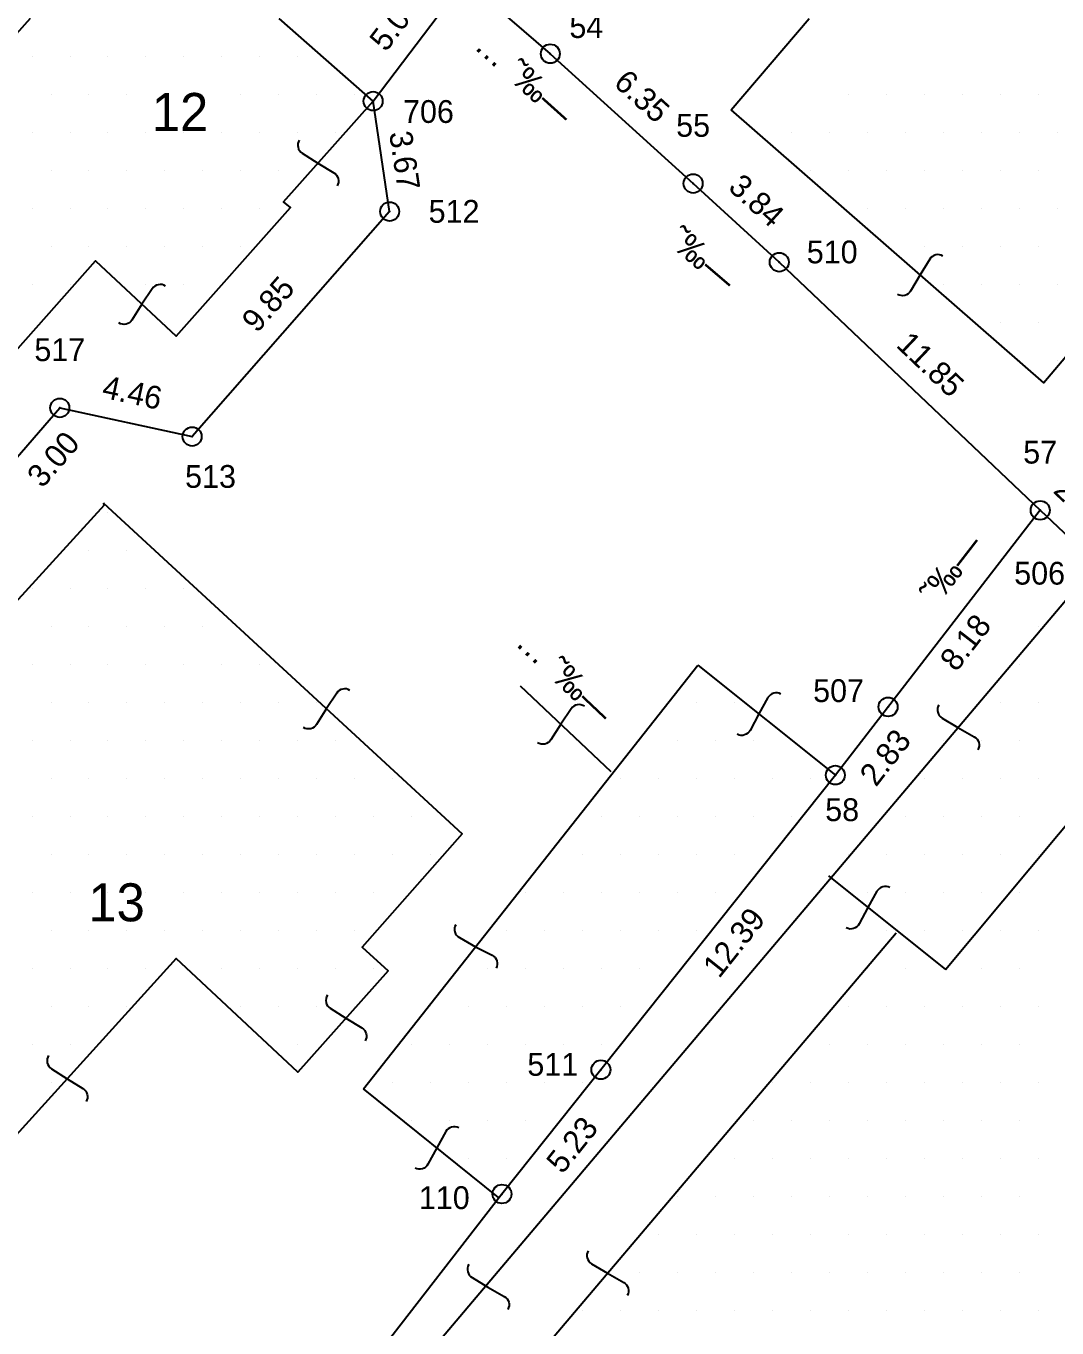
# Model space of a CAD drawing. Header units: feet. Extents: x 199929 to 200372, y 746507 to 746908.
# Drawn here: x 200145.43 to 200179.35, y 746644.42 to 746687.25 of the extents above; entities that cross this region are included whole.
import ezdxf
from ezdxf.enums import TextEntityAlignment as Align

# ---------------------------------------------------------------- set-up
doc = ezdxf.new("R2010")
doc.units = ezdxf.units.FT
doc.header["$LTSCALE"] = 5
doc.header["$MEASUREMENT"] = 0
doc.layers.get('0').update_dxf_attribs({"linetype": 'CONTINUOUS'})
for name, color, linetype in [('2NEW_PT', 7, 'CONTINUOUS'), ('701', 3, 'CONTINUOUS'), ('701_H', 3, 'CONTINUOUS'), ('9283', 3, 'CONTINUOUS'), ('GVUL_C51-', 7, 'CONTINUOUS'), ('MIVNE-H', 7, 'CONTINUOUS'), ('NUMLOT_AUTO', 7, 'CONTINUOUS'), ('OLD_FRONTS', 7, 'CONTINUOUS'), ('TR_ANOT_FRONTS', 7, 'CONTINUOUS'), ('TR_ANOT_L', 7, 'CONTINUOUS')]:
    doc.layers.add(name, color=color, linetype=linetype)
doc.styles.add('TRHEBTXT', font='HEBTXT.SHX')

# ---------------------------------------------------------------- blocks, each defined once
blk = doc.blocks.new('TRP0002')
at = {"linetype": 'Continuous'}
blk.add_circle((0, 0, 3000), 0.5, dxfattribs=at)
blk.add_point((0, 0))
at = {"style": 'TRHEBTXT', "flags": 8}
blk.add_attdef('NAME', text='', height=1.2, dxfattribs=at).set_placement((0, 2.1), align=Align.BOTTOM_CENTER)
blk.add_attdef('HIGHTM', text='', height=1.6, dxfattribs=at).set_placement((-1, 0), align=Align.RIGHT)
blk.add_attdef('HIGHTC', (1, 0), '', height=1.6, dxfattribs=at)
blk.add_attdef('MARK', text='', height=2, dxfattribs=at).set_placement((0, -1.3), align=Align.TOP_CENTER)
blk = doc.blocks.new('*X94')
at = {"color": 0}
for p, q in [((200145.625, 746686.25), (200145.625, 746686.25)), ((200146.875, 746686.25), (200146.875, 746686.25)), ((200148.125, 746686.25), (200148.125, 746686.25)), ((200149.375, 746686.25), (200149.375, 746686.25)), ((200150.625, 746686.25), (200150.625, 746686.25)), ((200151.875, 746686.25), (200151.875, 746686.25)), ((200153.125, 746686.25), (200153.125, 746686.25)), ((200154.375, 746686.25), (200154.375, 746686.25)), ((200143.75, 746685), (200143.75, 746685)), ((200145, 746685), (200145, 746685)), ((200146.25, 746685), (200146.25, 746685)), ((200147.5, 746685), (200147.5, 746685)), ((200148.75, 746685), (200148.75, 746685)), ((200150, 746685), (200150, 746685)), ((200151.25, 746685), (200151.25, 746685)), ((200152.5, 746685), (200152.5, 746685)), ((200153.75, 746685), (200153.75, 746685)), ((200155, 746685), (200155, 746685)), ((200156.25, 746685), (200156.25, 746685)), ((200143.125, 746683.75), (200143.125, 746683.75)), ((200144.375, 746683.75), (200144.375, 746683.75)), ((200145.625, 746683.75), (200145.625, 746683.75)), ((200146.875, 746683.75), (200146.875, 746683.75)), ((200148.125, 746683.75), (200148.125, 746683.75)), ((200149.375, 746683.75), (200149.375, 746683.75)), ((200150.625, 746683.75), (200150.625, 746683.75)), ((200151.875, 746683.75), (200151.875, 746683.75)), ((200153.125, 746683.75), (200153.125, 746683.75)), ((200154.375, 746683.75), (200154.375, 746683.75)), ((200155.625, 746683.75), (200155.625, 746683.75)), ((200143.75, 746682.5), (200143.75, 746682.5)), ((200145, 746682.5), (200145, 746682.5)), ((200146.25, 746682.5), (200146.25, 746682.5)), ((200147.5, 746682.5), (200147.5, 746682.5)), ((200148.75, 746682.5), (200148.75, 746682.5)), ((200150, 746682.5), (200150, 746682.5)), ((200151.25, 746682.5), (200151.25, 746682.5)), ((200152.5, 746682.5), (200152.5, 746682.5)), ((200153.75, 746682.5), (200153.75, 746682.5)), ((200143.125, 746681.25), (200143.125, 746681.25)), ((200144.375, 746681.25), (200144.375, 746681.25)), ((200145.625, 746681.25), (200145.625, 746681.25)), ((200146.875, 746681.25), (200146.875, 746681.25)), ((200148.125, 746681.25), (200148.125, 746681.25)), ((200149.375, 746681.25), (200149.375, 746681.25)), ((200150.625, 746681.25), (200150.625, 746681.25)), ((200151.875, 746681.25), (200151.875, 746681.25)), ((200153.125, 746681.25), (200153.125, 746681.25)), ((200141.25, 746680), (200141.25, 746680)), ((200142.5, 746680), (200142.5, 746680)), ((200143.75, 746680), (200143.75, 746680)), ((200145, 746680), (200145, 746680)), ((200146.25, 746680), (200146.25, 746680)), ((200147.5, 746680), (200147.5, 746680)), ((200148.75, 746680), (200148.75, 746680)), ((200150, 746680), (200150, 746680)), ((200151.25, 746680), (200151.25, 746680)), ((200152.5, 746680), (200152.5, 746680)), ((200143.125, 746678.75), (200143.125, 746678.75)), ((200144.375, 746678.75), (200144.375, 746678.75)), ((200145.625, 746678.75), (200145.625, 746678.75)), ((200146.875, 746678.75), (200146.875, 746678.75)), ((200149.375, 746678.75), (200149.375, 746678.75)), ((200150.625, 746678.75), (200150.625, 746678.75)), ((200151.875, 746678.75), (200151.875, 746678.75)), ((200145, 746677.5), (200145, 746677.5)), ((200150, 746677.5), (200150, 746677.5))]:
    blk.add_line(p, q, dxfattribs=at)
blk = doc.blocks.new('*X96')
at = {"color": 0}
for p, q in [((200180.625, 746686.25), (200180.625, 746686.25)), ((200181.875, 746686.25), (200181.875, 746686.25)), ((200183.125, 746686.25), (200183.125, 746686.25)), ((200184.375, 746686.25), (200184.375, 746686.25)), ((200185.625, 746686.25), (200185.625, 746686.25)), ((200186.875, 746686.25), (200186.875, 746686.25)), ((200172.5, 746685), (200172.5, 746685)), ((200173.75, 746685), (200173.75, 746685)), ((200175, 746685), (200175, 746685)), ((200176.25, 746685), (200176.25, 746685)), ((200177.5, 746685), (200177.5, 746685)), ((200178.75, 746685), (200178.75, 746685)), ((200180, 746685), (200180, 746685)), ((200181.25, 746685), (200181.25, 746685)), ((200182.5, 746685), (200182.5, 746685)), ((200183.75, 746685), (200183.75, 746685)), ((200185, 746685), (200185, 746685)), ((200170.625, 746683.75), (200170.625, 746683.75)), ((200171.875, 746683.75), (200171.875, 746683.75)), ((200173.125, 746683.75), (200173.125, 746683.75)), ((200174.375, 746683.75), (200174.375, 746683.75)), ((200175.625, 746683.75), (200175.625, 746683.75)), ((200176.875, 746683.75), (200176.875, 746683.75)), ((200178.125, 746683.75), (200178.125, 746683.75)), ((200179.375, 746683.75), (200179.375, 746683.75)), ((200180.625, 746683.75), (200180.625, 746683.75)), ((200181.875, 746683.75), (200181.875, 746683.75)), ((200183.125, 746683.75), (200183.125, 746683.75)), ((200184.375, 746683.75), (200184.375, 746683.75)), ((200171.25, 746682.5), (200171.25, 746682.5)), ((200172.5, 746682.5), (200172.5, 746682.5)), ((200173.75, 746682.5), (200173.75, 746682.5)), ((200175, 746682.5), (200175, 746682.5)), ((200176.25, 746682.5), (200176.25, 746682.5)), ((200177.5, 746682.5), (200177.5, 746682.5)), ((200178.75, 746682.5), (200178.75, 746682.5)), ((200180, 746682.5), (200180, 746682.5)), ((200181.25, 746682.5), (200181.25, 746682.5)), ((200182.5, 746682.5), (200182.5, 746682.5)), ((200173.125, 746681.25), (200173.125, 746681.25)), ((200174.375, 746681.25), (200174.375, 746681.25)), ((200175.625, 746681.25), (200175.625, 746681.25)), ((200176.875, 746681.25), (200176.875, 746681.25)), ((200178.125, 746681.25), (200178.125, 746681.25)), ((200179.375, 746681.25), (200179.375, 746681.25)), ((200180.625, 746681.25), (200180.625, 746681.25)), ((200181.875, 746681.25), (200181.875, 746681.25)), ((200175, 746680), (200175, 746680)), ((200176.25, 746680), (200176.25, 746680)), ((200177.5, 746680), (200177.5, 746680)), ((200178.75, 746680), (200178.75, 746680)), ((200180, 746680), (200180, 746680)), ((200181.25, 746680), (200181.25, 746680)), ((200175.625, 746678.75), (200175.625, 746678.75)), ((200176.875, 746678.75), (200176.875, 746678.75)), ((200178.125, 746678.75), (200178.125, 746678.75)), ((200179.375, 746678.75), (200179.375, 746678.75)), ((200180.625, 746678.75), (200180.625, 746678.75)), ((200177.5, 746677.5), (200177.5, 746677.5)), ((200178.75, 746677.5), (200178.75, 746677.5)), ((200180, 746677.5), (200180, 746677.5)), ((200178.125, 746676.25), (200178.125, 746676.25)), ((200179.375, 746676.25), (200179.375, 746676.25))]:
    blk.add_line(p, q, dxfattribs=at)
blk = doc.blocks.new('*X124')
at = {"color": 0}
for p, q in [((200167.5, 746665), (200167.5, 746665)), ((200168.75, 746665), (200168.75, 746665)), ((200165.625, 746663.75), (200165.625, 746663.75)), ((200166.875, 746663.75), (200166.875, 746663.75)), ((200168.125, 746663.75), (200168.125, 746663.75)), ((200169.375, 746663.75), (200169.375, 746663.75)), ((200165, 746662.5), (200165, 746662.5)), ((200166.25, 746662.5), (200166.25, 746662.5)), ((200167.5, 746662.5), (200167.5, 746662.5)), ((200168.75, 746662.5), (200168.75, 746662.5)), ((200170, 746662.5), (200170, 746662.5)), ((200171.25, 746662.5), (200171.25, 746662.5)), ((200164.375, 746661.25), (200164.375, 746661.25)), ((200165.625, 746661.25), (200165.625, 746661.25)), ((200166.875, 746661.25), (200166.875, 746661.25)), ((200168.125, 746661.25), (200168.125, 746661.25)), ((200169.375, 746661.25), (200169.375, 746661.25)), ((200170.625, 746661.25), (200170.625, 746661.25)), ((200163.75, 746660), (200163.75, 746660)), ((200165, 746660), (200165, 746660)), ((200166.25, 746660), (200166.25, 746660)), ((200167.5, 746660), (200167.5, 746660)), ((200168.75, 746660), (200168.75, 746660)), ((200161.875, 746658.75), (200161.875, 746658.75)), ((200163.125, 746658.75), (200163.125, 746658.75)), ((200164.375, 746658.75), (200164.375, 746658.75)), ((200165.625, 746658.75), (200165.625, 746658.75)), ((200166.875, 746658.75), (200166.875, 746658.75)), ((200168.125, 746658.75), (200168.125, 746658.75)), ((200161.25, 746657.5), (200161.25, 746657.5)), ((200162.5, 746657.5), (200162.5, 746657.5)), ((200163.75, 746657.5), (200163.75, 746657.5)), ((200165, 746657.5), (200165, 746657.5)), ((200166.25, 746657.5), (200166.25, 746657.5)), ((200167.5, 746657.5), (200167.5, 746657.5)), ((200160.625, 746656.25), (200160.625, 746656.25)), ((200161.875, 746656.25), (200161.875, 746656.25)), ((200163.125, 746656.25), (200163.125, 746656.25)), ((200164.375, 746656.25), (200164.375, 746656.25)), ((200165.625, 746656.25), (200165.625, 746656.25)), ((200158.75, 746655), (200158.75, 746655)), ((200160, 746655), (200160, 746655)), ((200161.25, 746655), (200161.25, 746655)), ((200162.5, 746655), (200162.5, 746655)), ((200163.75, 746655), (200163.75, 746655)), ((200165, 746655), (200165, 746655)), ((200158.125, 746653.75), (200158.125, 746653.75)), ((200159.375, 746653.75), (200159.375, 746653.75)), ((200160.625, 746653.75), (200160.625, 746653.75)), ((200161.875, 746653.75), (200161.875, 746653.75)), ((200163.125, 746653.75), (200163.125, 746653.75)), ((200164.375, 746653.75), (200164.375, 746653.75)), ((200157.5, 746652.5), (200157.5, 746652.5)), ((200158.75, 746652.5), (200158.75, 746652.5)), ((200160, 746652.5), (200160, 746652.5)), ((200161.25, 746652.5), (200161.25, 746652.5)), ((200162.5, 746652.5), (200162.5, 746652.5)), ((200163.75, 746652.5), (200163.75, 746652.5)), ((200158.125, 746651.25), (200158.125, 746651.25)), ((200159.375, 746651.25), (200159.375, 746651.25)), ((200160.625, 746651.25), (200160.625, 746651.25)), ((200161.875, 746651.25), (200161.875, 746651.25)), ((200160, 746650), (200160, 746650)), ((200161.25, 746650), (200161.25, 746650))]:
    blk.add_line(p, q, dxfattribs=at)
blk = doc.blocks.new('*X125')
at = {"color": 0}
for p, q in [((200148.125, 746671.25), (200148.125, 746671.25)), ((200147.5, 746670), (200147.5, 746670)), ((200148.75, 746670), (200148.75, 746670)), ((200145.625, 746668.75), (200145.625, 746668.75)), ((200146.875, 746668.75), (200146.875, 746668.75)), ((200148.125, 746668.75), (200148.125, 746668.75)), ((200149.375, 746668.75), (200149.375, 746668.75)), ((200150.625, 746668.75), (200150.625, 746668.75)), ((200145, 746667.5), (200145, 746667.5)), ((200146.25, 746667.5), (200146.25, 746667.5)), ((200147.5, 746667.5), (200147.5, 746667.5)), ((200148.75, 746667.5), (200148.75, 746667.5)), ((200150, 746667.5), (200150, 746667.5)), ((200151.25, 746667.5), (200151.25, 746667.5)), ((200144.375, 746666.25), (200144.375, 746666.25)), ((200145.625, 746666.25), (200145.625, 746666.25)), ((200146.875, 746666.25), (200146.875, 746666.25)), ((200148.125, 746666.25), (200148.125, 746666.25)), ((200149.375, 746666.25), (200149.375, 746666.25)), ((200150.625, 746666.25), (200150.625, 746666.25)), ((200151.875, 746666.25), (200151.875, 746666.25)), ((200153.125, 746666.25), (200153.125, 746666.25)), ((200142.5, 746665), (200142.5, 746665)), ((200143.75, 746665), (200143.75, 746665)), ((200145, 746665), (200145, 746665)), ((200146.25, 746665), (200146.25, 746665)), ((200147.5, 746665), (200147.5, 746665)), ((200148.75, 746665), (200148.75, 746665)), ((200150, 746665), (200150, 746665)), ((200151.25, 746665), (200151.25, 746665)), ((200152.5, 746665), (200152.5, 746665)), ((200153.75, 746665), (200153.75, 746665)), ((200155, 746665), (200155, 746665)), ((200141.875, 746663.75), (200141.875, 746663.75)), ((200143.125, 746663.75), (200143.125, 746663.75)), ((200144.375, 746663.75), (200144.375, 746663.75)), ((200145.625, 746663.75), (200145.625, 746663.75)), ((200146.875, 746663.75), (200146.875, 746663.75)), ((200148.125, 746663.75), (200148.125, 746663.75)), ((200149.375, 746663.75), (200149.375, 746663.75)), ((200150.625, 746663.75), (200150.625, 746663.75)), ((200151.875, 746663.75), (200151.875, 746663.75)), ((200153.125, 746663.75), (200153.125, 746663.75)), ((200154.375, 746663.75), (200154.375, 746663.75)), ((200155.625, 746663.75), (200155.625, 746663.75)), ((200140, 746662.5), (200140, 746662.5)), ((200141.25, 746662.5), (200141.25, 746662.5)), ((200142.5, 746662.5), (200142.5, 746662.5)), ((200143.75, 746662.5), (200143.75, 746662.5)), ((200145, 746662.5), (200145, 746662.5)), ((200146.25, 746662.5), (200146.25, 746662.5)), ((200147.5, 746662.5), (200147.5, 746662.5)), ((200148.75, 746662.5), (200148.75, 746662.5)), ((200150, 746662.5), (200150, 746662.5)), ((200151.25, 746662.5), (200151.25, 746662.5)), ((200152.5, 746662.5), (200152.5, 746662.5)), ((200153.75, 746662.5), (200153.75, 746662.5)), ((200155, 746662.5), (200155, 746662.5)), ((200156.25, 746662.5), (200156.25, 746662.5)), ((200157.5, 746662.5), (200157.5, 746662.5)), ((200139.375, 746661.25), (200139.375, 746661.25)), ((200140.625, 746661.25), (200140.625, 746661.25)), ((200141.875, 746661.25), (200141.875, 746661.25)), ((200143.125, 746661.25), (200143.125, 746661.25)), ((200144.375, 746661.25), (200144.375, 746661.25)), ((200145.625, 746661.25), (200145.625, 746661.25)), ((200146.875, 746661.25), (200146.875, 746661.25)), ((200148.125, 746661.25), (200148.125, 746661.25)), ((200149.375, 746661.25), (200149.375, 746661.25)), ((200150.625, 746661.25), (200150.625, 746661.25)), ((200151.875, 746661.25), (200151.875, 746661.25)), ((200153.125, 746661.25), (200153.125, 746661.25)), ((200154.375, 746661.25), (200154.375, 746661.25)), ((200155.625, 746661.25), (200155.625, 746661.25)), ((200156.875, 746661.25), (200156.875, 746661.25)), ((200158.125, 746661.25), (200158.125, 746661.25)), ((200138.75, 746660), (200138.75, 746660)), ((200140, 746660), (200140, 746660)), ((200141.25, 746660), (200141.25, 746660)), ((200142.5, 746660), (200142.5, 746660)), ((200143.75, 746660), (200143.75, 746660)), ((200145, 746660), (200145, 746660)), ((200146.25, 746660), (200146.25, 746660)), ((200147.5, 746660), (200147.5, 746660)), ((200148.75, 746660), (200148.75, 746660)), ((200150, 746660), (200150, 746660)), ((200151.25, 746660), (200151.25, 746660)), ((200152.5, 746660), (200152.5, 746660)), ((200153.75, 746660), (200153.75, 746660)), ((200155, 746660), (200155, 746660)), ((200156.25, 746660), (200156.25, 746660)), ((200157.5, 746660), (200157.5, 746660)), ((200158.75, 746660), (200158.75, 746660)), ((200138.125, 746658.75), (200138.125, 746658.75)), ((200139.375, 746658.75), (200139.375, 746658.75)), ((200140.625, 746658.75), (200140.625, 746658.75)), ((200141.875, 746658.75), (200141.875, 746658.75)), ((200143.125, 746658.75), (200143.125, 746658.75)), ((200144.375, 746658.75), (200144.375, 746658.75)), ((200145.625, 746658.75), (200145.625, 746658.75)), ((200146.875, 746658.75), (200146.875, 746658.75)), ((200148.125, 746658.75), (200148.125, 746658.75)), ((200149.375, 746658.75), (200149.375, 746658.75)), ((200150.625, 746658.75), (200150.625, 746658.75)), ((200151.875, 746658.75), (200151.875, 746658.75)), ((200153.125, 746658.75), (200153.125, 746658.75)), ((200154.375, 746658.75), (200154.375, 746658.75)), ((200155.625, 746658.75), (200155.625, 746658.75)), ((200156.875, 746658.75), (200156.875, 746658.75)), ((200137.5, 746657.5), (200137.5, 746657.5)), ((200138.75, 746657.5), (200138.75, 746657.5)), ((200140, 746657.5), (200140, 746657.5)), ((200141.25, 746657.5), (200141.25, 746657.5)), ((200142.5, 746657.5), (200142.5, 746657.5)), ((200143.75, 746657.5), (200143.75, 746657.5)), ((200145, 746657.5), (200145, 746657.5)), ((200146.25, 746657.5), (200146.25, 746657.5)), ((200147.5, 746657.5), (200147.5, 746657.5)), ((200148.75, 746657.5), (200148.75, 746657.5)), ((200150, 746657.5), (200150, 746657.5)), ((200151.25, 746657.5), (200151.25, 746657.5)), ((200152.5, 746657.5), (200152.5, 746657.5)), ((200153.75, 746657.5), (200153.75, 746657.5)), ((200155, 746657.5), (200155, 746657.5)), ((200156.25, 746657.5), (200156.25, 746657.5)), ((200136.875, 746656.25), (200136.875, 746656.25)), ((200138.125, 746656.25), (200138.125, 746656.25)), ((200139.375, 746656.25), (200139.375, 746656.25)), ((200140.625, 746656.25), (200140.625, 746656.25)), ((200141.875, 746656.25), (200141.875, 746656.25)), ((200143.125, 746656.25), (200143.125, 746656.25)), ((200144.375, 746656.25), (200144.375, 746656.25)), ((200145.625, 746656.25), (200145.625, 746656.25)), ((200146.875, 746656.25), (200146.875, 746656.25)), ((200148.125, 746656.25), (200148.125, 746656.25)), ((200149.375, 746656.25), (200149.375, 746656.25)), ((200151.875, 746656.25), (200151.875, 746656.25)), ((200153.125, 746656.25), (200153.125, 746656.25)), ((200154.375, 746656.25), (200154.375, 746656.25)), ((200155.625, 746656.25), (200155.625, 746656.25)), ((200156.875, 746656.25), (200156.875, 746656.25)), ((200138.75, 746655), (200138.75, 746655)), ((200140, 746655), (200140, 746655)), ((200141.25, 746655), (200141.25, 746655)), ((200142.5, 746655), (200142.5, 746655)), ((200143.75, 746655), (200143.75, 746655)), ((200145, 746655), (200145, 746655)), ((200146.25, 746655), (200146.25, 746655)), ((200147.5, 746655), (200147.5, 746655)), ((200148.75, 746655), (200148.75, 746655)), ((200152.5, 746655), (200152.5, 746655)), ((200153.75, 746655), (200153.75, 746655)), ((200155, 746655), (200155, 746655)), ((200156.25, 746655), (200156.25, 746655)), ((200139.375, 746653.75), (200139.375, 746653.75)), ((200140.625, 746653.75), (200140.625, 746653.75)), ((200141.875, 746653.75), (200141.875, 746653.75)), ((200143.125, 746653.75), (200143.125, 746653.75)), ((200144.375, 746653.75), (200144.375, 746653.75)), ((200145.625, 746653.75), (200145.625, 746653.75)), ((200146.875, 746653.75), (200146.875, 746653.75)), ((200154.375, 746653.75), (200154.375, 746653.75)), ((200141.25, 746652.5), (200141.25, 746652.5)), ((200142.5, 746652.5), (200142.5, 746652.5)), ((200143.75, 746652.5), (200143.75, 746652.5)), ((200145, 746652.5), (200145, 746652.5)), ((200146.25, 746652.5), (200146.25, 746652.5)), ((200141.875, 746651.25), (200141.875, 746651.25)), ((200143.125, 746651.25), (200143.125, 746651.25)), ((200144.375, 746651.25), (200144.375, 746651.25)), ((200143.75, 746650), (200143.75, 746650))]:
    blk.add_line(p, q, dxfattribs=at)
blk = doc.blocks.new('ANOT13')
at = {"style": 'TRHEBTXT', "flags": 8}
blk.add_attdef('TEXT', text='', height=1.28, dxfattribs=at).set_placement((0.044, -1.475), align=Align.TOP_CENTER)
blk = doc.blocks.new('ANOT10')
at = {"style": 'TRHEBTXT', "flags": 8}
blk.add_attdef('TEXT', text='', height=1.28, dxfattribs=at).set_placement((0, -1.497), align=Align.TOP_CENTER)
blk = doc.blocks.new('TR_FRONT')
at = {"style": 'TRHEBTXT', "flags": 8}
blk.add_attdef('FRONT', text='', height=1.2, dxfattribs=at).set_placement((0, -1), align=Align.TOP_CENTER)
blk = doc.blocks.new('ANOT105')
blk.add_lwpolyline([(0.255, 1.539, 0.414214), (-0.158, 0.965), (0, 0), (0.184, -0.968, -0.414214), (-0.213, -1.553)], format="xyb")
blk = doc.blocks.new('TR_LOT')
at = {"flags": 8}
blk.add_attdef('LOT', (0, 0), '', height=2, dxfattribs=at)

msp = doc.modelspace()

# ---------------------------------------------------------------- linework, layer by layer
at = {"layer": '701'}
for p, q in [((200175.68, 746656.22), (200199.26, 746684.42)), ((200156.53, 746652.29), (200167.54, 746666.23)), ((200167.54, 746666.23), (200172.06, 746662.61)), ((200171.835, 746659.292), (200175.68, 746656.22)), ((200160.8, 746641.79), (200174.06, 746657.42)), ((200160.98, 746648.72), (200156.53, 746652.29))]:
    msp.add_line(p, q, dxfattribs=at)
for points in [[(200145.56, 746687.5), (200142.53, 746684.11), (200143.7, 746683), (200141.17, 746680.05), (200145.08, 746676.56), (200147.71, 746679.53), (200150.37, 746677.05), (200154.13, 746681.28), (200153.9, 746681.47), (200156.85, 746684.78), (200153.76, 746687.5)], [(200168.63, 746684.49), (200171.201, 746687.5)], [(200187.993, 746687.5), (200181.52, 746679.93), (200182.17, 746679.35), (200178.92, 746675.51), (200168.63, 746684.49)], [(200150.54, 746633.98), (200180.662, 746669.567), (200182.54, 746668.6), (200193.97, 746682.34), (200196.059, 746680.513)], [(200147.98, 746671.56), (200159.78, 746660.68), (200156.49, 746656.95), (200157.35, 746656.17), (200154.37, 746652.84), (200150.37, 746656.58), (200143.82, 746649.36), (200135.79, 746656.53), (200137.89, 746658.8), (200137.14, 746659.59), (200148.01, 746671.5), (200147.98, 746671.56)]]:
    msp.add_lwpolyline(points, dxfattribs=at)
at = {"layer": '701_H'}
for p, q in [((200178.125, 746658.75), (200178.125, 746658.75)), ((200177.5, 746657.5), (200177.5, 746657.5)), ((200178.75, 746657.5), (200178.75, 746657.5)), ((200173.125, 746656.25), (200173.125, 746656.25)), ((200174.375, 746656.25), (200174.375, 746656.25)), ((200175.625, 746656.25), (200175.625, 746656.25)), ((200176.875, 746656.25), (200176.875, 746656.25)), ((200178.125, 746656.25), (200178.125, 746656.25)), ((200172.5, 746655), (200172.5, 746655)), ((200173.75, 746655), (200173.75, 746655)), ((200175, 746655), (200175, 746655)), ((200176.25, 746655), (200176.25, 746655)), ((200177.5, 746655), (200177.5, 746655)), ((200178.75, 746655), (200178.75, 746655)), ((200171.875, 746653.75), (200171.875, 746653.75)), ((200173.125, 746653.75), (200173.125, 746653.75)), ((200174.375, 746653.75), (200174.375, 746653.75)), ((200175.625, 746653.75), (200175.625, 746653.75)), ((200176.875, 746653.75), (200176.875, 746653.75)), ((200178.125, 746653.75), (200178.125, 746653.75)), ((200170, 746652.5), (200170, 746652.5)), ((200171.25, 746652.5), (200171.25, 746652.5)), ((200172.5, 746652.5), (200172.5, 746652.5)), ((200173.75, 746652.5), (200173.75, 746652.5)), ((200175, 746652.5), (200175, 746652.5)), ((200176.25, 746652.5), (200176.25, 746652.5)), ((200177.5, 746652.5), (200177.5, 746652.5)), ((200178.75, 746652.5), (200178.75, 746652.5)), ((200169.375, 746651.25), (200169.375, 746651.25)), ((200170.625, 746651.25), (200170.625, 746651.25)), ((200171.875, 746651.25), (200171.875, 746651.25)), ((200173.125, 746651.25), (200173.125, 746651.25)), ((200174.375, 746651.25), (200174.375, 746651.25)), ((200175.625, 746651.25), (200175.625, 746651.25)), ((200176.875, 746651.25), (200176.875, 746651.25)), ((200178.125, 746651.25), (200178.125, 746651.25)), ((200168.75, 746650), (200168.75, 746650)), ((200170, 746650), (200170, 746650)), ((200171.25, 746650), (200171.25, 746650)), ((200172.5, 746650), (200172.5, 746650)), ((200173.75, 746650), (200173.75, 746650)), ((200175, 746650), (200175, 746650)), ((200176.25, 746650), (200176.25, 746650)), ((200177.5, 746650), (200177.5, 746650)), ((200178.75, 746650), (200178.75, 746650)), ((200166.875, 746648.75), (200166.875, 746648.75)), ((200168.125, 746648.75), (200168.125, 746648.75)), ((200169.375, 746648.75), (200169.375, 746648.75)), ((200170.625, 746648.75), (200170.625, 746648.75)), ((200171.875, 746648.75), (200171.875, 746648.75)), ((200173.125, 746648.75), (200173.125, 746648.75)), ((200174.375, 746648.75), (200174.375, 746648.75)), ((200175.625, 746648.75), (200175.625, 746648.75)), ((200176.875, 746648.75), (200176.875, 746648.75)), ((200178.125, 746648.75), (200178.125, 746648.75)), ((200166.25, 746647.5), (200166.25, 746647.5)), ((200167.5, 746647.5), (200167.5, 746647.5)), ((200168.75, 746647.5), (200168.75, 746647.5)), ((200170, 746647.5), (200170, 746647.5)), ((200171.25, 746647.5), (200171.25, 746647.5)), ((200172.5, 746647.5), (200172.5, 746647.5)), ((200173.75, 746647.5), (200173.75, 746647.5)), ((200175, 746647.5), (200175, 746647.5)), ((200176.25, 746647.5), (200176.25, 746647.5)), ((200177.5, 746647.5), (200177.5, 746647.5)), ((200178.75, 746647.5), (200178.75, 746647.5)), ((200165.625, 746646.25), (200165.625, 746646.25)), ((200166.875, 746646.25), (200166.875, 746646.25)), ((200168.125, 746646.25), (200168.125, 746646.25)), ((200169.375, 746646.25), (200169.375, 746646.25)), ((200170.625, 746646.25), (200170.625, 746646.25)), ((200171.875, 746646.25), (200171.875, 746646.25)), ((200173.125, 746646.25), (200173.125, 746646.25)), ((200174.375, 746646.25), (200174.375, 746646.25)), ((200175.625, 746646.25), (200175.625, 746646.25)), ((200176.875, 746646.25), (200176.875, 746646.25)), ((200178.125, 746646.25), (200178.125, 746646.25)), ((200163.75, 746645), (200163.75, 746645)), ((200165, 746645), (200165, 746645)), ((200166.25, 746645), (200166.25, 746645)), ((200167.5, 746645), (200167.5, 746645)), ((200168.75, 746645), (200168.75, 746645)), ((200170, 746645), (200170, 746645)), ((200171.25, 746645), (200171.25, 746645)), ((200172.5, 746645), (200172.5, 746645)), ((200173.75, 746645), (200173.75, 746645)), ((200175, 746645), (200175, 746645)), ((200176.25, 746645), (200176.25, 746645)), ((200177.5, 746645), (200177.5, 746645)), ((200178.75, 746645), (200178.75, 746645))]:
    msp.add_line(p, q, dxfattribs=at)
at = {"layer": '9283'}
msp.add_lwpolyline([(200164.68, 746662.72), (200161.7, 746665.54)], dxfattribs=at)
at = {"layer": 'GVUL_C51-'}
for p, q in [((200156.85, 746684.78), (200159.87, 746688.76)), ((200159.87, 746688.76), (200162.68, 746686.34)), ((200162.68, 746686.34), (200167.38, 746682.07)), ((200157.393, 746681.148), (200156.85, 746684.78)), ((200170.214, 746679.48), (200167.38, 746682.07)), ((200157.393, 746681.148), (200150.894, 746673.746)), ((200170.214, 746679.48), (200178.8, 746671.32)), ((200144.576, 746672.421), (200146.539, 746674.69)), ((200146.539, 746674.69), (200150.894, 746673.746)), ((200178.8, 746671.32), (200172.06, 746662.61)), ((200178.8, 746671.32), (200180.662, 746669.567)), ((200172.06, 746662.61), (200161.09, 746648.83)), ((200161.09, 746648.83), (200144.39, 746627.3))]:
    msp.add_line(p, q, dxfattribs=at)
at = {"layer": 'MIVNE-H'}
for p, q in [((200178.75, 746667.5), (200178.75, 746667.5)), ((200178.125, 746666.25), (200178.125, 746666.25)), ((200177.5, 746665), (200177.5, 746665)), ((200178.75, 746665), (200178.75, 746665)), ((200175.625, 746663.75), (200175.625, 746663.75)), ((200176.875, 746663.75), (200176.875, 746663.75)), ((200178.125, 746663.75), (200178.125, 746663.75)), ((200175, 746662.5), (200175, 746662.5)), ((200176.25, 746662.5), (200176.25, 746662.5)), ((200177.5, 746662.5), (200177.5, 746662.5)), ((200178.75, 746662.5), (200178.75, 746662.5)), ((200174.375, 746661.25), (200174.375, 746661.25)), ((200175.625, 746661.25), (200175.625, 746661.25)), ((200176.875, 746661.25), (200176.875, 746661.25)), ((200178.125, 746661.25), (200178.125, 746661.25)), ((200172.5, 746660), (200172.5, 746660)), ((200173.75, 746660), (200173.75, 746660)), ((200175, 746660), (200175, 746660)), ((200176.25, 746660), (200176.25, 746660)), ((200177.5, 746660), (200177.5, 746660)), ((200178.75, 746660), (200178.75, 746660)), ((200173.125, 746658.75), (200173.125, 746658.75)), ((200174.375, 746658.75), (200174.375, 746658.75)), ((200175.625, 746658.75), (200175.625, 746658.75)), ((200176.875, 746658.75), (200176.875, 746658.75)), ((200173.75, 746657.5), (200173.75, 746657.5)), ((200175, 746657.5), (200175, 746657.5)), ((200176.25, 746657.5), (200176.25, 746657.5)), ((200169.375, 746656.25), (200169.375, 746656.25)), ((200173.125, 746656.25), (200173.125, 746656.25)), ((200174.375, 746656.25), (200174.375, 746656.25)), ((200175.625, 746656.25), (200175.625, 746656.25))]:
    msp.add_line(p, q, dxfattribs=at)

# ---------------------------------------------------------------- block references
at = {"layer": '2NEW_PT'}
ref = msp.add_blockref('TRP0002', (200162.68, 746686.34), dxfattribs=dict(at, xscale=0.625, yscale=0.625, zscale=0.625))
ref.add_attrib('NAME', '54', dxfattribs={"layer": '0', "height": 0.75, "style": 'TRHEBTXT', "flags": 8}).set_placement((200163.866, 746686.632), align=Align.BOTTOM_CENTER)
ref = msp.add_blockref('TRP0002', (200156.85, 746684.78), dxfattribs=dict(at, xscale=0.625, yscale=0.625, zscale=0.625))
ref.add_attrib('NAME', '706', dxfattribs={"layer": '0', "height": 0.75, "style": 'TRHEBTXT', "flags": 8}).set_placement((200158.67, 746683.838), align=Align.BOTTOM_CENTER)
at = {"layer": '2NEW_PT', "xscale": 0.625, "yscale": 0.625, "zscale": 0.625}
for p, values in [((200167.38, 746682.07), {'NAME': '55'}), ((200146.539, 746674.69), {'NAME': '517'}), ((200178.8, 746671.32), {'NAME': '57'})]:
    msp.add_blockref('TRP0002', p, dxfattribs=at).add_auto_attribs(values)
at = {"layer": '2NEW_PT'}
ref = msp.add_blockref('TRP0002', (200157.393, 746681.148), dxfattribs=dict(at, xscale=0.625, yscale=0.625, zscale=0.625))
ref.add_attrib('NAME', '512', dxfattribs={"layer": '0', "height": 0.75, "style": 'TRHEBTXT', "flags": 8}).set_placement((200159.513, 746680.554), align=Align.BOTTOM_CENTER)
ref = msp.add_blockref('TRP0002', (200170.214, 746679.48), dxfattribs=dict(at, xscale=0.625, yscale=0.625, zscale=0.625))
ref.add_attrib('NAME', '510', dxfattribs={"layer": '0', "height": 0.75, "style": 'TRHEBTXT', "flags": 8}).set_placement((200171.956, 746679.219), align=Align.BOTTOM_CENTER)
ref = msp.add_blockref('TRP0002', (200150.894, 746673.746), dxfattribs=dict(at, xscale=0.625, yscale=0.625, zscale=0.625))
ref.add_attrib('NAME', '513', dxfattribs={"layer": '0', "height": 0.75, "style": 'TRHEBTXT', "flags": 8}).set_placement((200151.499, 746671.834), align=Align.BOTTOM_CENTER)
ref = msp.add_blockref('TRP0002', (200180.662, 746669.567), dxfattribs=dict(at, xscale=0.625, yscale=0.625, zscale=0.625))
ref.add_attrib('NAME', '506', dxfattribs={"layer": '0', "height": 0.75, "style": 'TRHEBTXT', "flags": 8}).set_placement((200178.782, 746668.651), align=Align.BOTTOM_CENTER)
ref = msp.add_blockref('TRP0002', (200173.794, 746664.851), dxfattribs=dict(at, xscale=0.625, yscale=0.625, zscale=0.625))
ref.add_attrib('NAME', '507', dxfattribs={"layer": '0', "height": 0.75, "style": 'TRHEBTXT', "flags": 8}).set_placement((200172.166, 746664.788), align=Align.BOTTOM_CENTER)
ref = msp.add_blockref('TRP0002', (200172.06, 746662.61), dxfattribs=dict(at, xscale=0.625, yscale=0.625, zscale=0.625))
ref.add_attrib('NAME', '58', dxfattribs={"layer": '0', "height": 0.75, "style": 'TRHEBTXT', "flags": 8}).set_placement((200172.284, 746660.871), align=Align.BOTTOM_CENTER)
ref = msp.add_blockref('TRP0002', (200164.345, 746652.918), dxfattribs=dict(at, xscale=0.625, yscale=0.625, zscale=0.625))
ref.add_attrib('NAME', '511', dxfattribs={"layer": '0', "height": 0.75, "style": 'TRHEBTXT', "flags": 8}).set_placement((200162.761, 746652.494), align=Align.BOTTOM_CENTER)
ref = msp.add_blockref('TRP0002', (200161.09, 746648.83), dxfattribs=dict(at, xscale=0.625, yscale=0.625, zscale=0.625))
ref.add_attrib('NAME', '110', dxfattribs={"layer": '0', "height": 0.75, "style": 'TRHEBTXT', "flags": 8}).set_placement((200159.192, 746648.109), align=Align.BOTTOM_CENTER)
at = {"layer": '701_H'}
for name in ['*X94', '*X96', '*X125', '*X124']:
    msp.add_blockref(name, (0, 0), dxfattribs=at)
at = {"layer": 'NUMLOT_AUTO', "xscale": 0.625, "yscale": 0.625, "zscale": 0.625}
for p, values in [((200149.566, 746683.798), {'LOT': '12'}), ((200147.478, 746657.8), {'LOT': '13'})]:
    msp.add_blockref('TR_LOT', p, dxfattribs=at).add_auto_attribs(values)
at = {"layer": 'OLD_FRONTS'}
ref = msp.add_blockref('TR_FRONT', (200165.03, 746684.205), dxfattribs=dict(at, xscale=0.625, yscale=0.625, zscale=0.625, rotation=137.7445193977457))
ref.add_attrib('FRONT', '6.35', dxfattribs={"layer": '0', "height": 0.75, "rotation": 317.7445, "style": 'TRHEBTXT', "flags": 8}).set_placement((200165.955, 746685.223), align=Align.TOP_CENTER)
ref = msp.add_blockref('TR_FRONT', (200168.797, 746680.775), dxfattribs=dict(at, xscale=0.625, yscale=0.625, zscale=0.625, rotation=137.5813202538953))
ref.add_attrib('FRONT', '3.84', dxfattribs={"layer": '0', "height": 0.75, "rotation": 317.5813, "style": 'TRHEBTXT', "flags": 8}).set_placement((200169.725, 746681.79), align=Align.TOP_CENTER)
ref = msp.add_blockref('TR_FRONT', (200154.143, 746677.447), dxfattribs=dict(at, xscale=0.625, yscale=0.625, zscale=0.625, rotation=228.7135866860769))
ref.add_attrib('FRONT', '9.85', dxfattribs={"layer": '0', "height": 0.75, "rotation": 48.7136, "style": 'TRHEBTXT', "flags": 8}).set_placement((200153.11, 746678.354), align=Align.TOP_CENTER)
ref = msp.add_blockref('TR_FRONT', (200174.507, 746675.4), dxfattribs=dict(at, xscale=0.625, yscale=0.625, zscale=0.625, rotation=136.4554463109457))
ref.add_attrib('FRONT', '11.85', dxfattribs={"layer": '0', "height": 0.75, "rotation": 316.4554, "style": 'TRHEBTXT', "flags": 8}).set_placement((200175.454, 746676.397), align=Align.TOP_CENTER)
ref = msp.add_blockref('TR_FRONT', (200148.716, 746674.218), dxfattribs=dict(at, xscale=0.625, yscale=0.625, zscale=0.625, rotation=167.7796317590005))
ref.add_attrib('FRONT', '4.46', dxfattribs={"layer": '0', "height": 0.75, "rotation": 347.7796, "style": 'TRHEBTXT', "flags": 8}).set_placement((200149.007, 746675.562), align=Align.TOP_CENTER)
ref = msp.add_blockref('TR_FRONT', (200145.557, 746673.555), dxfattribs=dict(at, xscale=0.625, yscale=0.625, zscale=0.625, rotation=229.1316830164703))
ref.add_attrib('FRONT', '3.00', dxfattribs={"layer": '0', "height": 0.75, "rotation": 49.1317, "style": 'TRHEBTXT', "flags": 8}).set_placement((200146.038, 746673.249), align=Align.TOP_CENTER)
ref = msp.add_blockref('TR_FRONT', (200179.731, 746670.443), dxfattribs=dict(at, xscale=0.625, yscale=0.625, zscale=0.625, rotation=136.7310100087682))
ref.add_attrib('FRONT', '2.56', dxfattribs={"layer": '0', "height": 0.75, "rotation": 316.731, "style": 'TRHEBTXT', "flags": 8}).set_placement((200180.42, 746671.803), align=Align.TOP_CENTER)
ref = msp.add_blockref('TR_FRONT', (200176.297, 746668.085), dxfattribs=dict(at, xscale=0.625, yscale=0.625, zscale=0.625, rotation=232.2664645890823))
ref.add_attrib('FRONT', '8.18', dxfattribs={"layer": '0', "height": 0.75, "rotation": 52.2665, "style": 'TRHEBTXT', "flags": 8}).set_placement((200176.042, 746667.207), align=Align.TOP_CENTER)
ref = msp.add_blockref('TR_FRONT', (200172.927, 746663.73), dxfattribs=dict(at, xscale=0.625, yscale=0.625, zscale=0.625, rotation=232.2664645901854))
ref.add_attrib('FRONT', '2.83', dxfattribs={"layer": '0', "height": 0.75, "rotation": 52.2665, "style": 'TRHEBTXT', "flags": 8}).set_placement((200173.402, 746663.425), align=Align.TOP_CENTER)
ref = msp.add_blockref('TR_FRONT', (200168.202, 746657.764), dxfattribs=dict(at, xscale=0.625, yscale=0.625, zscale=0.625, rotation=231.4773599574958))
ref.add_attrib('FRONT', '12.39', dxfattribs={"layer": '0', "height": 0.75, "rotation": 51.4774, "style": 'TRHEBTXT', "flags": 8}).set_placement((200168.428, 746657.342), align=Align.TOP_CENTER)
ref = msp.add_blockref('TR_FRONT', (200162.717, 746650.874), dxfattribs=dict(at, xscale=0.625, yscale=0.625, zscale=0.625, rotation=231.4773599580094))
ref.add_attrib('FRONT', '5.23', dxfattribs={"layer": '0', "height": 0.75, "rotation": 51.4774, "style": 'TRHEBTXT', "flags": 8}).set_placement((200163.1, 746650.688), align=Align.TOP_CENTER)
at = {"layer": 'TR_ANOT_FRONTS'}
ref = msp.add_blockref('TR_FRONT', (200158.36, 746686.77), dxfattribs=dict(at, xscale=0.625, yscale=0.625, zscale=0.625, rotation=232.8089924602623))
ref.add_attrib('FRONT', '5.00', dxfattribs={"layer": '0', "height": 0.75, "rotation": 52.809, "style": 'TRHEBTXT', "flags": 8}).set_placement((200157.265, 746687.601), align=Align.TOP_CENTER)
ref = msp.add_blockref('TR_FRONT', (200157.121, 746682.964), dxfattribs=dict(at, xscale=0.625, yscale=0.625, zscale=0.625, rotation=98.50102719667551))
ref.add_attrib('FRONT', '3.67', dxfattribs={"layer": '0', "height": 0.75, "rotation": 278.501, "style": 'TRHEBTXT', "flags": 8}).set_placement((200158.261, 746682.884), align=Align.TOP_CENTER)
at = {"layer": 'TR_ANOT_L'}
ref = msp.add_blockref('ANOT13', (200161.23, 746687.61), dxfattribs=dict(at, xscale=0.625, yscale=0.625, zscale=0.625, rotation=318.0664855013711))
ref.add_attrib('TEXT', '… ˜‰—', dxfattribs={"layer": '0', "height": 0.8, "rotation": 318.0665, "style": 'TRHEBTXT', "flags": 8}).set_placement((200162.113, 746685.834), align=Align.TOP_CENTER)
at = {"layer": 'TR_ANOT_L', "yscale": 0.6250000000000001, "zscale": 0.6250000000000001}
for p, xscale, rotation in [((200155.031, 746682.739), 0.6250000000000001, 48.2913398121819), ((200174.846, 746679.065), 0.6250000000000002, 318.8890589361239), ((200149.243, 746678.101), 0.6250000000000001, 317.0056473716408), ((200155.315, 746664.797), 0.6250000000000001, 317.3228938986057), ((200169.543, 746664.626), 0.6250000000000001, 321.3092878764329), ((200163.025, 746664.286), 0.6250000000000001, 316.5801724719599), ((200176.095, 746664.171), 0.6250000000000001, 49.75405406831009), ((200173.13, 746658.257), 0.6250000000000001, 321.3775591708991), ((200160.223, 746656.966), 0.6250000000000001, 51.69784494677915), ((200155.954, 746654.61), 0.6250000000000001, 48.17480108683966), ((200146.777, 746652.62), 0.6250000000000001, 47.7856151882836), ((200158.943, 746650.354), 0.6250000000000001, 321.2617688824378), ((200164.559, 746646.221), 0.6250000000000001, 49.68977523462983), ((200160.629, 746645.764), 0.6250000000000001, 49.75405406831009)]:
    msp.add_blockref('ANOT105', p, dxfattribs=dict(at, xscale=xscale, rotation=rotation))
at = {"layer": 'TR_ANOT_L', "xscale": 0.625, "yscale": 0.625, "zscale": 0.625, "rotation": 319.4884168367635}
msp.add_blockref('ANOT10', (200168.577, 746680.618), dxfattribs=at).add_auto_attribs({'TEXT': '˜‰—'})
at = {"layer": 'TR_ANOT_L'}
ref = msp.add_blockref('ANOT10', (200176.451, 746668.284), dxfattribs=dict(at, xscale=0.625, yscale=0.625, zscale=0.625, rotation=52.26646458936612))
ref.add_attrib('TEXT', '˜‰—', dxfattribs={"layer": '0', "height": 0.8, "rotation": 52.2665, "style": 'TRHEBTXT', "flags": 8}).set_placement((200175.56, 746669.664), align=Align.TOP_CENTER)
ref = msp.add_blockref('ANOT13', (200163.299, 746664.027), dxfattribs=dict(at, xscale=0.625, yscale=0.625, zscale=0.625, rotation=316.5801724719599))
ref.add_attrib('TEXT', '… ˜‰—', dxfattribs={"layer": '0', "height": 0.8, "rotation": 316.5802, "style": 'TRHEBTXT', "flags": 8}).set_placement((200163.452, 746666.163), align=Align.TOP_CENTER)

doc.saveas('drawing.dxf')
